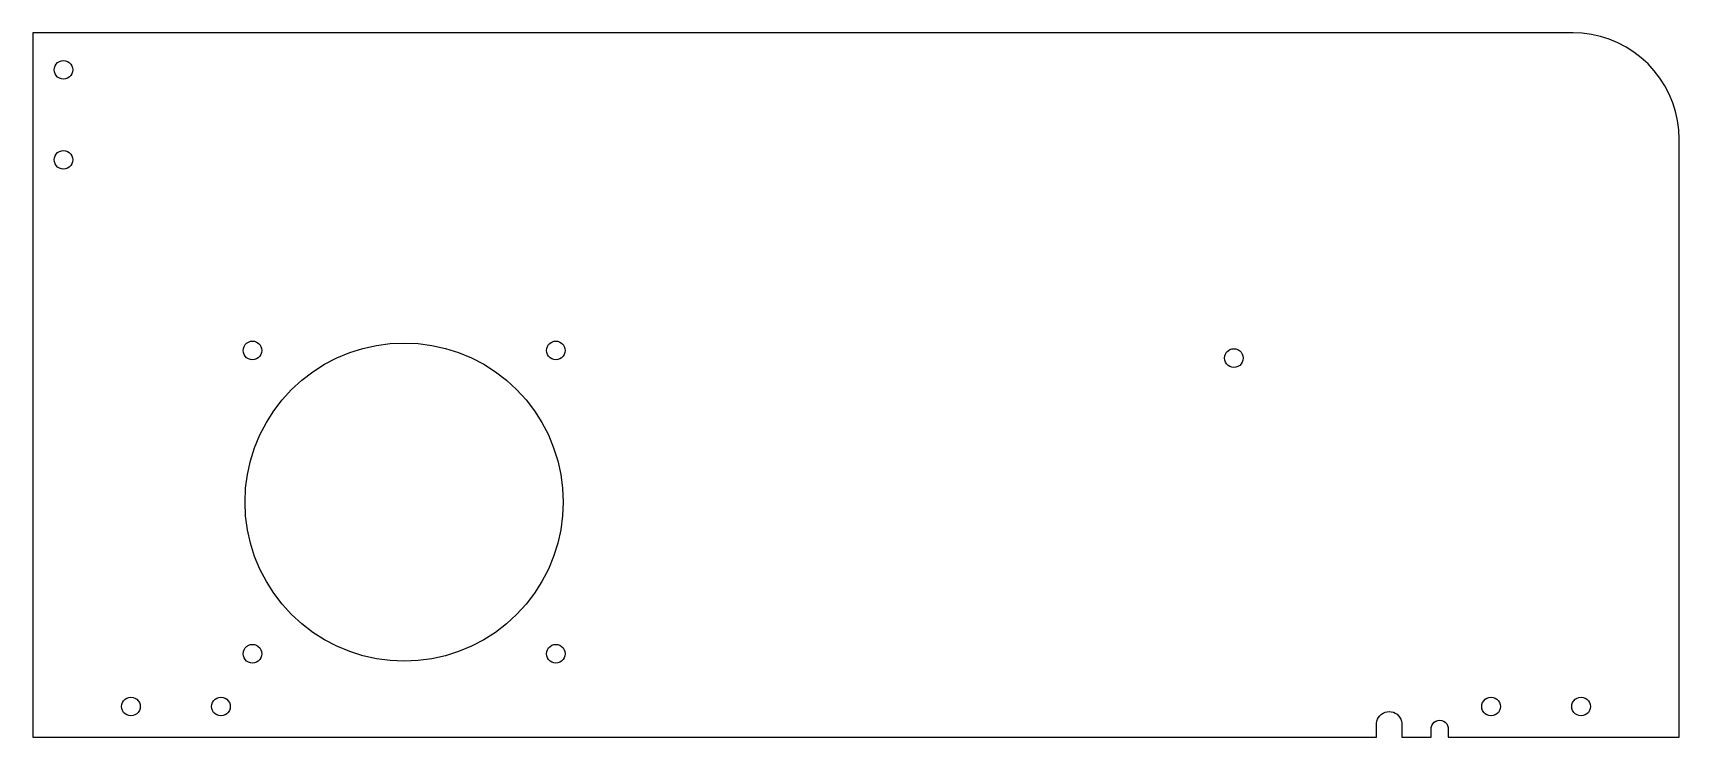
# Model space of a CAD drawing. Header units: metres. Extents: x 0 to 388, y 0 to 166.
import ezdxf

# ---------------------------------------------------------------- set-up
doc = ezdxf.new("R2010")
doc.units = ezdxf.units.M

msp = doc.modelspace()

# ---------------------------------------------------------------- linework, layer by layer
for p, q in [((363, 166), (0, 166)), ((0, 166), (0, 0)), ((365.179, 165.905), (363, 166)), ((367.341, 165.62), (365.179, 165.905)), ((369.47, 165.148), (367.341, 165.62)), ((371.551, 164.492), (369.47, 165.148)), ((373.565, 163.658), (371.551, 164.492)), ((375.5, 162.651), (373.565, 163.658)), ((5.82832, 159.02), (6.24546, 159.282)), ((6.24546, 159.282), (6.71045, 159.445)), ((6.71045, 159.445), (7.2, 159.5)), ((7.2, 159.5), (7.68955, 159.445)), ((7.68955, 159.445), (8.15454, 159.282)), ((8.15454, 159.282), (8.57168, 159.02)), ((377.339, 161.479), (375.5, 162.651)), ((379.07, 160.151), (377.339, 161.479)), ((380.678, 158.678), (379.07, 160.151)), ((5, 157.3), (5.05516, 157.79)), ((5.05516, 156.81), (5, 157.3)), ((5.05516, 157.79), (5.21787, 158.255)), ((5.21787, 156.345), (5.05516, 156.81)), ((5.21787, 158.255), (5.47997, 158.672)), ((5.47997, 155.928), (5.21787, 156.345)), ((5.47997, 158.672), (5.82832, 159.02)), ((5.82832, 155.58), (5.47997, 155.928)), ((6.24546, 155.318), (5.82832, 155.58)), ((6.71045, 155.155), (6.24546, 155.318)), ((8.15454, 155.318), (7.68955, 155.155)), ((8.57168, 155.58), (8.15454, 155.318)), ((8.57168, 159.02), (8.92003, 158.672)), ((8.92003, 155.928), (8.57168, 155.58)), ((8.92003, 158.672), (9.18213, 158.255)), ((9.18213, 156.345), (8.92003, 155.928)), ((9.18213, 158.255), (9.34484, 157.79)), ((9.34484, 156.81), (9.18213, 156.345)), ((9.34484, 157.79), (9.4, 157.3)), ((9.4, 157.3), (9.34484, 156.81)), ((382.151, 157.07), (380.678, 158.678)), ((383.479, 155.339), (382.151, 157.07)), ((384.651, 153.5), (383.479, 155.339)), ((7.2, 155.1), (6.71045, 155.155)), ((7.68955, 155.155), (7.2, 155.1)), ((385.658, 151.565), (384.651, 153.5)), ((386.492, 149.551), (385.658, 151.565)), ((387.148, 147.47), (386.492, 149.551)), ((387.62, 145.341), (387.148, 147.47)), ((387.905, 143.179), (387.62, 145.341)), ((388, 141), (387.905, 143.179)), ((388, 0), (388, 141)), ((5, 136.08), (5.05516, 136.57)), ((5.05516, 135.59), (5, 136.08)), ((5.05516, 136.57), (5.21787, 137.035)), ((5.21787, 137.035), (5.47997, 137.452)), ((5.47997, 137.452), (5.82832, 137.8)), ((5.82832, 137.8), (6.24546, 138.062)), ((6.24546, 138.062), (6.71045, 138.225)), ((6.71045, 138.225), (7.2, 138.28)), ((7.2, 138.28), (7.68955, 138.225)), ((7.68955, 138.225), (8.15454, 138.062)), ((8.15454, 138.062), (8.57168, 137.8)), ((8.57168, 137.8), (8.92003, 137.452)), ((8.92003, 137.452), (9.18213, 137.035)), ((9.18213, 137.035), (9.34484, 136.57)), ((9.34484, 136.57), (9.4, 136.08)), ((9.4, 136.08), (9.34484, 135.59)), ((5.21787, 135.125), (5.05516, 135.59)), ((5.47997, 134.708), (5.21787, 135.125)), ((5.82832, 134.36), (5.47997, 134.708)), ((6.24546, 134.098), (5.82832, 134.36)), ((6.71045, 133.935), (6.24546, 134.098)), ((7.2, 133.88), (6.71045, 133.935)), ((7.68955, 133.935), (7.2, 133.88)), ((8.15454, 134.098), (7.68955, 133.935)), ((8.57168, 134.36), (8.15454, 134.098)), ((8.92003, 134.708), (8.57168, 134.36)), ((9.18213, 135.125), (8.92003, 134.708)), ((9.34484, 135.59), (9.18213, 135.125)), ((50.3783, 92.87), (50.7955, 93.1321)), ((50.7955, 93.1321), (51.2605, 93.2948)), ((51.2605, 93.2948), (51.75, 93.35)), ((51.75, 93.35), (52.2395, 93.2948)), ((52.2395, 93.2948), (52.7045, 93.1321)), ((52.7045, 93.1321), (53.1217, 92.87)), ((121.878, 92.87), (122.295, 93.1321)), ((122.295, 93.1321), (122.76, 93.2948)), ((122.76, 93.2948), (123.25, 93.35)), ((123.25, 93.35), (123.74, 93.2948)), ((123.74, 93.2948), (124.205, 93.1321)), ((124.205, 93.1321), (124.622, 92.87)), ((49.55, 91.15), (49.6052, 91.6395)), ((49.6052, 90.6605), (49.55, 91.15)), ((49.6052, 91.6395), (49.7679, 92.1045)), ((49.7679, 90.1955), (49.6052, 90.6605)), ((49.7679, 92.1045), (50.03, 92.5217)), ((50.03, 89.7783), (49.7679, 90.1955)), ((50.03, 92.5217), (50.3783, 92.87)), ((50.3783, 89.43), (50.03, 89.7783)), ((50.7955, 89.1679), (50.3783, 89.43)), ((53.1217, 89.43), (52.7045, 89.1679)), ((53.1217, 92.87), (53.47, 92.5217)), ((53.47, 89.7783), (53.1217, 89.43)), ((53.47, 92.5217), (53.7321, 92.1045)), ((53.7321, 90.1955), (53.47, 89.7783)), ((53.7321, 92.1045), (53.8948, 91.6395)), ((53.8948, 90.6605), (53.7321, 90.1955)), ((53.8948, 91.6395), (53.95, 91.15)), ((53.95, 91.15), (53.8948, 90.6605)), ((68.75, 87.876), (71.6518, 89.3865)), ((71.6518, 89.3865), (74.6742, 90.6385)), ((74.6742, 90.6385), (77.7943, 91.6222)), ((77.7943, 91.6222), (80.9882, 92.3303)), ((80.9882, 92.3303), (84.2317, 92.7573)), ((84.2317, 92.7573), (87.5, 92.9)), ((87.5, 92.9), (90.7683, 92.7573)), ((90.7683, 92.7573), (94.0118, 92.3303)), ((94.0118, 92.3303), (97.2057, 91.6222)), ((97.2057, 91.6222), (100.326, 90.6385)), ((100.326, 90.6385), (103.348, 89.3865)), ((103.348, 89.3865), (106.25, 87.876)), ((121.05, 91.15), (121.105, 91.6395)), ((121.105, 90.6605), (121.05, 91.15)), ((121.105, 91.6395), (121.268, 92.1045)), ((121.268, 90.1955), (121.105, 90.6605)), ((121.268, 92.1045), (121.53, 92.5217)), ((121.53, 89.7783), (121.268, 90.1955)), ((121.53, 92.5217), (121.878, 92.87)), ((121.878, 89.43), (121.53, 89.7783)), ((122.295, 89.1679), (121.878, 89.43)), ((124.622, 89.43), (124.205, 89.1679)), ((124.622, 92.87), (124.97, 92.5217)), ((124.97, 89.7783), (124.622, 89.43)), ((124.97, 92.5217), (125.232, 92.1045)), ((125.232, 90.1955), (124.97, 89.7783)), ((125.232, 92.1045), (125.395, 91.6395)), ((125.395, 90.6605), (125.232, 90.1955)), ((125.395, 91.6395), (125.45, 91.15)), ((125.45, 91.15), (125.395, 90.6605)), ((280.862, 89.35), (280.917, 89.8395)), ((280.917, 88.8605), (280.862, 89.35)), ((280.917, 89.8395), (281.079, 90.3045)), ((281.079, 90.3045), (281.342, 90.7217)), ((281.342, 90.7217), (281.69, 91.07)), ((281.69, 91.07), (282.107, 91.3321)), ((282.107, 91.3321), (282.572, 91.4948)), ((282.572, 91.4948), (283.062, 91.55)), ((283.062, 91.55), (283.551, 91.4948)), ((283.551, 91.4948), (284.016, 91.3321)), ((284.016, 91.3321), (284.433, 91.07)), ((284.433, 91.07), (284.782, 90.7217)), ((284.782, 90.7217), (285.044, 90.3045)), ((285.044, 90.3045), (285.206, 89.8395)), ((285.206, 89.8395), (285.262, 89.35)), ((285.262, 89.35), (285.206, 88.8605)), ((51.2605, 89.0052), (50.7955, 89.1679)), ((51.75, 88.95), (51.2605, 89.0052)), ((52.2395, 89.0052), (51.75, 88.95)), ((52.7045, 89.1679), (52.2395, 89.0052)), ((63.3955, 84.1267), (65.9909, 86.1182)), ((65.9909, 86.1182), (68.75, 87.876)), ((106.25, 87.876), (109.009, 86.1182)), ((109.009, 86.1182), (111.605, 84.1267)), ((122.76, 89.0052), (122.295, 89.1679)), ((123.25, 88.95), (122.76, 89.0052)), ((123.74, 89.0052), (123.25, 88.95)), ((124.205, 89.1679), (123.74, 89.0052)), ((281.079, 88.3955), (280.917, 88.8605)), ((281.342, 87.9783), (281.079, 88.3955)), ((281.69, 87.63), (281.342, 87.9783)), ((282.107, 87.3679), (281.69, 87.63)), ((282.572, 87.2052), (282.107, 87.3679)), ((283.062, 87.15), (282.572, 87.2052)), ((283.551, 87.2052), (283.062, 87.15)), ((284.016, 87.3679), (283.551, 87.2052)), ((284.433, 87.63), (284.016, 87.3679)), ((284.782, 87.9783), (284.433, 87.63)), ((285.044, 88.3955), (284.782, 87.9783)), ((285.206, 88.8605), (285.044, 88.3955)), ((58.7733, 79.5045), (60.9835, 81.9165)), ((60.9835, 81.9165), (63.3955, 84.1267)), ((111.605, 84.1267), (114.017, 81.9165)), ((114.017, 81.9165), (116.227, 79.5045)), ((56.7818, 76.9091), (58.7733, 79.5045)), ((116.227, 79.5045), (118.218, 76.9091)), ((53.5135, 71.2482), (55.024, 74.15)), ((55.024, 74.15), (56.7818, 76.9091)), ((118.218, 76.9091), (119.976, 74.15)), ((119.976, 74.15), (121.487, 71.2482)), ((52.2615, 68.2258), (53.5135, 71.2482)), ((121.487, 71.2482), (122.738, 68.2258)), ((51.2778, 65.1057), (52.2615, 68.2258)), ((122.738, 68.2258), (123.722, 65.1057)), ((50.5697, 61.9118), (51.2778, 65.1057)), ((123.722, 65.1057), (124.43, 61.9118)), ((50, 55.4), (50.1427, 58.6683)), ((50.1427, 58.6683), (50.5697, 61.9118)), ((124.43, 61.9118), (124.857, 58.6683)), ((124.857, 58.6683), (125, 55.4)), ((50.1427, 52.1317), (50, 55.4)), ((125, 55.4), (124.857, 52.1317)), ((50.5697, 48.8882), (50.1427, 52.1317)), ((124.857, 52.1317), (124.43, 48.8882)), ((51.2778, 45.6943), (50.5697, 48.8882)), ((124.43, 48.8882), (123.722, 45.6943)), ((52.2615, 42.5742), (51.2778, 45.6943)), ((123.722, 45.6943), (122.738, 42.5742)), ((53.5135, 39.5518), (52.2615, 42.5742)), ((55.024, 36.65), (53.5135, 39.5518)), ((121.487, 39.5518), (119.976, 36.65)), ((122.738, 42.5742), (121.487, 39.5518)), ((56.7818, 33.8909), (55.024, 36.65)), ((119.976, 36.65), (118.218, 33.8909)), ((58.7733, 31.2955), (56.7818, 33.8909)), ((60.9835, 28.8835), (58.7733, 31.2955)), ((116.227, 31.2955), (114.017, 28.8835)), ((118.218, 33.8909), (116.227, 31.2955)), ((63.3955, 26.6733), (60.9835, 28.8835)), ((114.017, 28.8835), (111.605, 26.6733)), ((65.9909, 24.6818), (63.3955, 26.6733)), ((68.75, 22.924), (65.9909, 24.6818)), ((109.009, 24.6818), (106.25, 22.924)), ((111.605, 26.6733), (109.009, 24.6818)), ((49.55, 19.65), (49.6052, 20.1395)), ((49.6052, 19.1605), (49.55, 19.65)), ((49.6052, 20.1395), (49.7679, 20.6045)), ((49.7679, 20.6045), (50.03, 21.0217)), ((50.03, 21.0217), (50.3783, 21.37)), ((50.3783, 21.37), (50.7955, 21.6321)), ((50.7955, 21.6321), (51.2605, 21.7948)), ((51.2605, 21.7948), (51.75, 21.85)), ((51.75, 21.85), (52.2395, 21.7948)), ((52.2395, 21.7948), (52.7045, 21.6321)), ((52.7045, 21.6321), (53.1217, 21.37)), ((53.1217, 21.37), (53.47, 21.0217)), ((53.47, 21.0217), (53.7321, 20.6045)), ((53.7321, 20.6045), (53.8948, 20.1395)), ((53.8948, 20.1395), (53.95, 19.65)), ((53.95, 19.65), (53.8948, 19.1605)), ((71.6518, 21.4135), (68.75, 22.924)), ((74.6742, 20.1615), (71.6518, 21.4135)), ((77.7943, 19.1778), (74.6742, 20.1615)), ((100.326, 20.1615), (97.2057, 19.1778)), ((103.348, 21.4135), (100.326, 20.1615)), ((106.25, 22.924), (103.348, 21.4135)), ((121.05, 19.65), (121.105, 20.1395)), ((121.105, 19.1605), (121.05, 19.65)), ((121.105, 20.1395), (121.268, 20.6045)), ((121.268, 20.6045), (121.53, 21.0217)), ((121.53, 21.0217), (121.878, 21.37)), ((121.878, 21.37), (122.295, 21.6321)), ((122.295, 21.6321), (122.76, 21.7948)), ((122.76, 21.7948), (123.25, 21.85)), ((123.25, 21.85), (123.74, 21.7948)), ((123.74, 21.7948), (124.205, 21.6321)), ((124.205, 21.6321), (124.622, 21.37)), ((124.622, 21.37), (124.97, 21.0217)), ((124.97, 21.0217), (125.232, 20.6045)), ((125.232, 20.6045), (125.395, 20.1395)), ((125.395, 20.1395), (125.45, 19.65)), ((125.45, 19.65), (125.395, 19.1605)), ((49.7679, 18.6955), (49.6052, 19.1605)), ((50.03, 18.2783), (49.7679, 18.6955)), ((50.3783, 17.93), (50.03, 18.2783)), ((50.7955, 17.6679), (50.3783, 17.93)), ((51.2605, 17.5052), (50.7955, 17.6679)), ((51.75, 17.45), (51.2605, 17.5052)), ((52.2395, 17.5052), (51.75, 17.45)), ((52.7045, 17.6679), (52.2395, 17.5052)), ((53.1217, 17.93), (52.7045, 17.6679)), ((53.47, 18.2783), (53.1217, 17.93)), ((53.7321, 18.6955), (53.47, 18.2783)), ((53.8948, 19.1605), (53.7321, 18.6955)), ((80.9882, 18.4697), (77.7943, 19.1778)), ((84.2317, 18.0427), (80.9882, 18.4697)), ((87.5, 17.9), (84.2317, 18.0427)), ((90.7683, 18.0427), (87.5, 17.9)), ((94.0118, 18.4697), (90.7683, 18.0427)), ((97.2057, 19.1778), (94.0118, 18.4697)), ((121.268, 18.6955), (121.105, 19.1605)), ((121.53, 18.2783), (121.268, 18.6955)), ((121.878, 17.93), (121.53, 18.2783)), ((122.295, 17.6679), (121.878, 17.93)), ((122.76, 17.5052), (122.295, 17.6679)), ((123.25, 17.45), (122.76, 17.5052)), ((123.74, 17.5052), (123.25, 17.45)), ((124.205, 17.6679), (123.74, 17.5052)), ((124.622, 17.93), (124.205, 17.6679)), ((124.97, 18.2783), (124.622, 17.93)), ((125.232, 18.6955), (124.97, 18.2783)), ((125.395, 19.1605), (125.232, 18.6955)), ((20.9552, 7.68955), (21.1179, 8.15454)), ((21.1179, 8.15454), (21.38, 8.57168)), ((21.38, 8.57168), (21.7283, 8.92003)), ((21.7283, 8.92003), (22.1455, 9.18213)), ((22.1455, 9.18213), (22.6105, 9.34484)), ((22.6105, 9.34484), (23.1, 9.4)), ((23.1, 9.4), (23.5895, 9.34484)), ((23.5895, 9.34484), (24.0545, 9.18213)), ((24.0545, 9.18213), (24.4717, 8.92003)), ((24.4717, 8.92003), (24.82, 8.57168)), ((24.82, 8.57168), (25.0821, 8.15454)), ((25.0821, 8.15454), (25.2448, 7.68955)), ((42.1752, 7.68955), (42.3379, 8.15454)), ((42.3379, 8.15454), (42.6, 8.57168)), ((42.6, 8.57168), (42.9483, 8.92003)), ((42.9483, 8.92003), (43.3655, 9.18213)), ((43.3655, 9.18213), (43.8305, 9.34484)), ((43.8305, 9.34484), (44.32, 9.4)), ((44.32, 9.4), (44.8095, 9.34484)), ((44.8095, 9.34484), (45.2745, 9.18213)), ((45.2745, 9.18213), (45.6917, 8.92003)), ((45.6917, 8.92003), (46.04, 8.57168)), ((46.04, 8.57168), (46.3021, 8.15454)), ((46.3021, 8.15454), (46.4648, 7.68955)), ((341.535, 7.68955), (341.698, 8.15454)), ((341.698, 8.15454), (341.96, 8.57168)), ((341.96, 8.57168), (342.308, 8.92003)), ((342.308, 8.92003), (342.725, 9.18213)), ((342.725, 9.18213), (343.19, 9.34484)), ((343.19, 9.34484), (343.68, 9.4)), ((343.68, 9.4), (344.17, 9.34484)), ((344.17, 9.34484), (344.635, 9.18213)), ((344.635, 9.18213), (345.052, 8.92003)), ((345.052, 8.92003), (345.4, 8.57168)), ((345.4, 8.57168), (345.662, 8.15454)), ((345.662, 8.15454), (345.825, 7.68955)), ((362.755, 7.68955), (362.918, 8.15454)), ((362.918, 8.15454), (363.18, 8.57168)), ((363.18, 8.57168), (363.528, 8.92003)), ((363.528, 8.92003), (363.945, 9.18213)), ((363.945, 9.18213), (364.41, 9.34484)), ((364.41, 9.34484), (364.9, 9.4)), ((364.9, 9.4), (365.39, 9.34484)), ((365.39, 9.34484), (365.855, 9.18213)), ((365.855, 9.18213), (366.272, 8.92003)), ((366.272, 8.92003), (366.62, 8.57168)), ((366.62, 8.57168), (366.882, 8.15454)), ((366.882, 8.15454), (367.045, 7.68955)), ((20.9, 7.2), (20.9552, 7.68955)), ((20.9552, 6.71045), (20.9, 7.2)), ((21.1179, 6.24546), (20.9552, 6.71045)), ((21.38, 5.82832), (21.1179, 6.24546)), ((21.7283, 5.47997), (21.38, 5.82832)), ((22.1455, 5.21787), (21.7283, 5.47997)), ((22.6105, 5.05516), (22.1455, 5.21787)), ((23.1, 5), (22.6105, 5.05516)), ((23.5895, 5.05516), (23.1, 5)), ((24.0545, 5.21787), (23.5895, 5.05516)), ((24.4717, 5.47997), (24.0545, 5.21787)), ((24.82, 5.82832), (24.4717, 5.47997)), ((25.0821, 6.24546), (24.82, 5.82832)), ((25.2448, 6.71045), (25.0821, 6.24546)), ((25.2448, 7.68955), (25.3, 7.2)), ((25.3, 7.2), (25.2448, 6.71045)), ((42.12, 7.2), (42.1752, 7.68955)), ((42.1752, 6.71045), (42.12, 7.2)), ((42.3379, 6.24546), (42.1752, 6.71045)), ((42.6, 5.82832), (42.3379, 6.24546)), ((42.9483, 5.47997), (42.6, 5.82832)), ((43.3655, 5.21787), (42.9483, 5.47997)), ((43.8305, 5.05516), (43.3655, 5.21787)), ((44.32, 5), (43.8305, 5.05516)), ((44.8095, 5.05516), (44.32, 5)), ((45.2745, 5.21787), (44.8095, 5.05516)), ((45.6917, 5.47997), (45.2745, 5.21787)), ((46.04, 5.82832), (45.6917, 5.47997)), ((46.3021, 6.24546), (46.04, 5.82832)), ((46.4648, 6.71045), (46.3021, 6.24546)), ((46.4648, 7.68955), (46.52, 7.2)), ((46.52, 7.2), (46.4648, 6.71045)), ((316.772, 3.73646), (316.933, 4.20509)), ((316.933, 4.20509), (317.169, 4.64084)), ((317.169, 4.64084), (317.473, 5.03184)), ((317.473, 5.03184), (317.837, 5.36742)), ((317.837, 5.36742), (318.252, 5.63842)), ((318.252, 5.63842), (318.706, 5.83745)), ((318.706, 5.83745), (319.186, 5.95908)), ((319.186, 5.95908), (319.68, 6)), ((319.68, 6), (320.174, 5.95908)), ((320.174, 5.95908), (320.654, 5.83745)), ((320.654, 5.83745), (321.108, 5.63842)), ((321.108, 5.63842), (321.523, 5.36742)), ((321.523, 5.36742), (321.887, 5.03184)), ((321.887, 5.03184), (322.192, 4.64084)), ((322.192, 4.64084), (322.427, 4.20509)), ((322.427, 4.20509), (322.588, 3.73646)), ((330.651, 3.77091), (331.101, 3.94188)), ((331.101, 3.94188), (331.58, 4)), ((331.58, 4), (332.059, 3.94188)), ((332.059, 3.94188), (332.509, 3.77091)), ((341.48, 7.2), (341.535, 7.68955)), ((341.535, 6.71045), (341.48, 7.2)), ((341.698, 6.24546), (341.535, 6.71045)), ((341.96, 5.82832), (341.698, 6.24546)), ((342.308, 5.47997), (341.96, 5.82832)), ((342.725, 5.21787), (342.308, 5.47997)), ((343.19, 5.05516), (342.725, 5.21787)), ((343.68, 5), (343.19, 5.05516)), ((344.17, 5.05516), (343.68, 5)), ((344.635, 5.21787), (344.17, 5.05516)), ((345.052, 5.47997), (344.635, 5.21787)), ((345.4, 5.82832), (345.052, 5.47997)), ((345.662, 6.24546), (345.4, 5.82832)), ((345.825, 6.71045), (345.662, 6.24546)), ((345.825, 7.68955), (345.88, 7.2)), ((345.88, 7.2), (345.825, 6.71045)), ((362.7, 7.2), (362.755, 7.68955)), ((362.755, 6.71045), (362.7, 7.2)), ((362.918, 6.24546), (362.755, 6.71045)), ((363.18, 5.82832), (362.918, 6.24546)), ((363.528, 5.47997), (363.18, 5.82832)), ((363.945, 5.21787), (363.528, 5.47997)), ((364.41, 5.05516), (363.945, 5.21787)), ((364.9, 5), (364.41, 5.05516)), ((365.39, 5.05516), (364.9, 5)), ((365.855, 5.21787), (365.39, 5.05516)), ((366.272, 5.47997), (365.855, 5.21787)), ((366.62, 5.82832), (366.272, 5.47997)), ((366.882, 6.24546), (366.62, 5.82832)), ((367.045, 6.71045), (366.882, 6.24546)), ((367.045, 7.68955), (367.1, 7.2)), ((367.1, 7.2), (367.045, 6.71045)), ((0, 0), (316.69, 0)), ((316.69, 3.24774), (316.772, 3.73646)), ((316.69, 0), (316.69, 3.24774)), ((322.588, 3.73646), (322.67, 3.24774)), ((322.67, 3.24774), (322.67, 0)), ((322.67, 0), (329.595, 0)), ((329.595, 2.24107), (329.71, 2.70921)), ((329.595, 0), (329.595, 2.24107)), ((329.71, 2.70921), (329.934, 3.13613)), ((329.934, 3.13613), (330.254, 3.49702)), ((330.254, 3.49702), (330.651, 3.77091)), ((332.509, 3.77091), (332.906, 3.49702)), ((332.906, 3.49702), (333.226, 3.13613)), ((333.226, 3.13613), (333.45, 2.70921)), ((333.45, 2.70921), (333.565, 2.24107)), ((333.565, 2.24107), (333.565, 0)), ((333.565, 0), (388, 0))]:
    msp.add_line(p, q)

doc.saveas('drawing.dxf')
